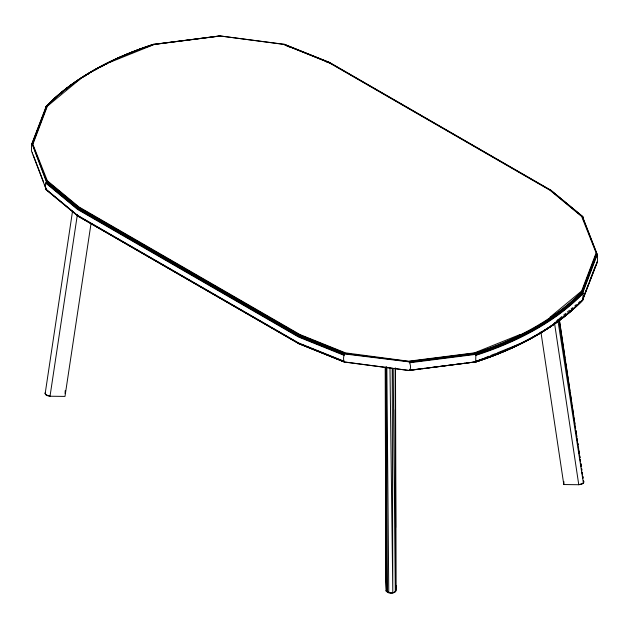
<?xml version="1.0" encoding="UTF-8"?>
<svg xmlns="http://www.w3.org/2000/svg" width="629" height="629" viewBox="0 0 629 629"><rect width="100%" height="100%" fill="white"/><g stroke="black" fill="none" stroke-linecap="round" stroke-linejoin="round"><path stroke-width="0.94" d="M154.136 44.258A277.318 160.112 0 0 0 46.986 106.12L32.511 144.198L46.656 181.411L78.326 207.641L299.325 335.233L344.763 353.522L408.913 361.51C410.564 363.531 411.594 369.813 408.913 370.512L475.689 361.879A277.318 160.112 0 0 0 582.847 300.009L583.083 293.444L582.336 291.659L596.811 253.581L582.344 216.352L597.55 255.366L597.471 261.648L582.619 300.206A277.318 160.112 0 0 1 475.461 362.068L475.186 362.17A277.318 160.112 0 0 0 582.336 300.3L597.314 261.931M65.086 393.526L65.196 390.64M583.437 480.933L583.861 481.413L583.209 483.308L578.766 484.723L563.804 484.542L563.914 481.657M90.946 224.066L64.984 396.412L50.021 396.231L46.821 395.523L45.139 393.77L72.547 211.085M77.391 214.528L50.021 396.231L45.689 394.705L45.186 392.755L45.618 392.378L45.139 393.77M46.656 190.068C44.698 188.268 45.382 183.786 46.656 181.411M298.814 343.599L344.763 362.178C342.805 360.37 343.489 355.896 344.763 353.522M45.917 107.048L46.381 106.215A277.318 160.112 0 0 1 153.531 44.344L220.087 35.908L153.311 44.541A277.318 160.112 0 0 0 46.153 106.411L31.529 144.772L31.45 151.046L32.511 153.209M409.738 370.229L475.689 361.879L475.846 354.858L475.186 353.522L409.235 361.879L344.48 353.938L299.042 335.658L78.043 208.065L46.373 181.836L32.189 144.19L46.664 106.12A277.318 160.112 0 0 1 153.814 44.25M31.686 144.481L46.664 106.12M596.489 253.212L582.014 291.29A277.318 160.112 0 0 1 474.864 353.152L408.913 361.51M597.086 254.006L582.619 292.076A277.318 160.112 0 0 1 475.469 353.946L409.518 362.296M597.314 254.454L582.847 292.532A277.318 160.112 0 0 1 475.689 354.394L409.738 362.752M582.336 300.3L588.886 283.081M589.577 281.265L595.773 264.943M79.002 80.001L47.332 106.23L32.865 144.308L47.332 180.751L79.002 206.988L300.002 334.581L345.439 352.861L408.559 361.219L474.51 352.861L519.947 334.581M549.998 317.228L581.668 290.999L596.135 252.921L581.668 216.478L549.998 190.241L328.998 62.648L283.561 44.368L220.441 36.01L154.49 44.368L109.053 62.648M556.028 321.419L558.293 319.548M559.802 318.298L562.059 316.426M563.568 315.176L565.833 313.305M567.342 312.055L569.599 310.183M571.108 308.933L572.618 307.683M574.882 305.804L576.384 304.562M578.649 302.683L580.158 301.433M475.422 361.683L482.687 358.758M484.511 358.027L489.048 356.203M490.872 355.471L495.416 353.64M497.232 352.908L519.947 343.764M31.914 144.293L32.511 144.198M597.086 262.128L596.489 262.222M420.196 368.932L408.559 370.402L345.439 362.052M422.138 368.688L425.047 368.319M426.989 368.075L429.898 367.706M431.84 367.454L464.815 363.279M466.749 363.035L469.659 362.666M471.601 362.422L474.51 362.052M385.2 367.478L385.821 581.644L386.481 591.284L388.769 592.785L392.079 593.084L395.051 592.038L396.136 590.167L395.492 368.075M219.765 35.9L284.52 44.337L284.898 44.824M409.235 370.52L344.48 362.076L299.042 343.796L78.043 216.203L46.153 189.777M389.563 592.62L387.362 592.133L386.135 590.285L385.491 367.218M284.52 44.337L329.958 62.625M283.915 44.25L330.186 62.821M285.81 45.186L330.335 63.104M286.793 45.917L289.521 47.01M325.869 61.642L328.597 62.735M345.085 353.152L299.648 334.872L78.649 207.279L46.986 181.042M344.252 354.394L298.814 336.114L77.823 208.521L46.153 182.284M344.102 354.858L298.665 336.578L77.666 208.985L45.996 182.756M344.024 355.314L298.586 337.026L77.587 209.433L45.917 183.204M344.024 361.235L298.586 342.954L77.587 215.362M298.665 343.316L344.527 361.683M299.648 343.882L344.181 361.801M329.675 62.53L551.177 190.414M329.352 62.538L551.334 190.697L567.169 203.812M77.666 215.723L298.799 343.395M77.823 216.006L299.325 343.89M550.674 190.123L582.847 216.643L583.083 218.986M568.679 205.062L583.004 216.934M550.351 190.131L582.014 216.36M45.917 189.125L78.649 216.29M45.996 189.486L78.326 216.297M385.64 590.796L390.405 593.1L393.691 592.73L395.869 591.166L395.963 585.363M33.203 155.001L43.55 181.978M44.588 184.674L46.31 189.164M32.189 152.839L46.373 189.974M583.445 480.981L583.822 482.38L582.014 484.094L578.766 484.723L554.432 322.551M557.813 319.902L583.366 482.844L558.89 319.674M559.102 318.777L561.147 332.371M561.438 334.313L563.041 344.999M563.332 346.941L564.936 357.626M565.227 359.568L565.518 361.51M565.809 363.452L567.413 374.137M567.704 376.079L567.995 378.021M568.286 379.963L569.308 386.764M569.599 388.706L569.89 390.648M570.181 392.59L571.203 399.391M571.494 401.333L571.785 403.275M572.076 405.218L573.098 412.019M573.389 413.961L573.679 415.903M573.97 417.845L574.992 424.646M575.283 426.588L575.574 428.53M575.865 430.472L576.887 437.273M577.178 439.215L577.469 441.157M577.76 443.099L578.051 445.041M578.342 446.983L579.364 453.784M580.237 459.61L580.528 461.552M581.55 468.353L581.841 470.295L581.566 468.377M540.909 331.978L563.804 484.542M559.275 319.115L574.906 423.797M575.197 425.731L575.629 428.64M575.92 430.574L576.785 436.392M577.076 438.334L577.508 441.244M577.799 443.178L578.09 445.12M578.381 447.054L578.672 448.996M578.955 450.93L579.395 453.839M580.26 459.657L580.551 461.592M389.98 368.044L392.811 592.825L392.229 368.767M393.196 368.665L395.295 591.614L395.161 368.044M386.843 367.069L388.769 592.785M385.585 367.155L387.063 591.669L386.426 366.676M395.327 409.605L395.665 527.495M46.003 106.694A277.318 160.112 0 0 1 106.828 63.553M107.716 63.112A277.318 160.112 0 0 1 129.645 53.316M131.477 52.584A277.318 160.112 0 0 1 152.194 45.139M47.867 105.067A277.318 160.112 0 0 1 49.188 103.754M51.224 101.796A277.318 160.112 0 0 1 52.608 100.498M54.723 98.564A277.318 160.112 0 0 1 56.17 97.275M58.371 95.364A277.318 160.112 0 0 1 59.865 94.106M61.375 92.848A277.318 160.112 0 0 1 63.686 90.985M65.259 89.75A277.318 160.112 0 0 1 67.641 87.918M69.253 86.708A277.318 160.112 0 0 1 71.714 84.907M73.373 83.728A277.318 160.112 0 0 1 75.889 81.974M77.587 80.819A277.318 160.112 0 0 1 79.128 79.789M84.656 76.243A277.318 160.112 0 0 1 86.267 75.244M87.895 74.253A277.318 160.112 0 0 1 89.538 73.271M95.411 69.89A277.318 160.112 0 0 1 97.118 68.946M99.712 67.547A277.318 160.112 0 0 1 104.084 65.259M105.853 64.355A277.318 160.112 0 0 1 107.638 63.466M130.478 53.308A277.318 160.112 0 0 1 133.238 52.215M582.336 291.659A277.318 160.112 0 0 1 475.186 353.522M582.997 292.996A277.318 160.112 0 0 1 475.846 354.858M583.083 293.444A277.318 160.112 0 0 1 475.925 355.314M583.083 299.373A277.318 160.112 0 0 1 475.925 361.235M582.014 300.292A277.318 160.112 0 0 1 474.864 362.162M582.997 299.726A277.318 160.112 0 0 1 475.846 361.589M579.946 457.668L579.655 455.726L579.969 457.715M581.259 466.411L580.819 463.494L581.275 466.443M582.423 474.18L582.132 472.237L582.43 474.195M583.004 478.064L582.713 476.122L583.012 478.071"/></g></svg>
